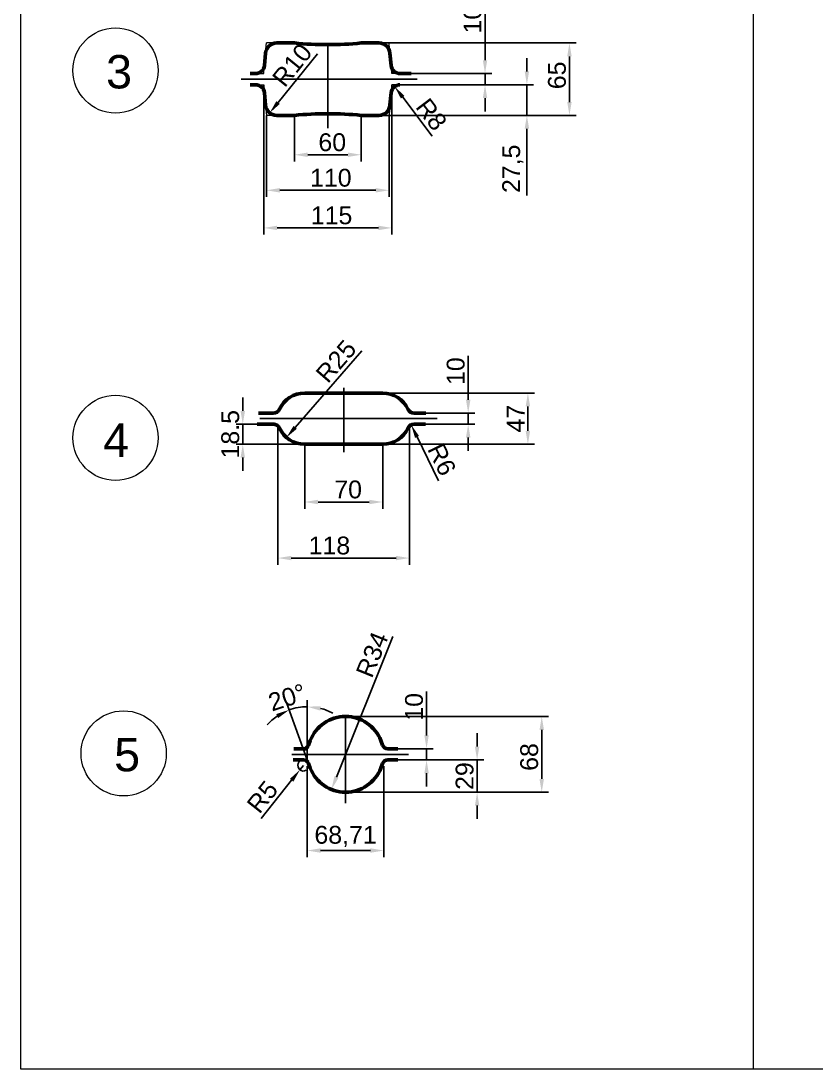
# Model space of a CAD drawing. Header units: millimetres. Extents: x -954 to 34898, y -2134 to 12006.
# Drawn here: x 22300 to 23014, y 764 to 1705 of the extents above; entities that cross this region are included whole.
import ezdxf

# ---------------------------------------------------------------- set-up
doc = ezdxf.new("R2010")
doc.units = ezdxf.units.MM
doc.header["$LTSCALE"] = 3
for name, color, linetype, lineweight in [('контурная', 7, 'Continuous', 50), ('размерные', 7, 'Continuous', 25), ('тонкая', 7, 'Continuous', 20)]:
    doc.layers.add(name, color=color, linetype=linetype, lineweight=lineweight)
doc.layers.add('осевая', color=4, linetype='Continuous')
doc.styles.get("Standard").update_dxf_attribs({"font": 'arial.ttf'})
doc.dimstyles.new('s4v4', dxfattribs={"dimtxt": 16, "dimasz": 12, "dimexe": 6, "dimexo": 0, "dimgap": 3, "dimtad": 1, "dimtxsty": 'Standard', "dimcen": 2.5, "dimadec": 0, "dimazin": 0, "dimtfac": 1, "dimtmove": 0, "dimatfit": 3, "dimfxl": 1, "dimarcsym": 0})

# ---------------------------------------------------------------- blocks, each defined once
blk = doc.blocks.new('*D2365')
at = {"layer": 'Defpoints', "color": 0, "transparency": 16777216}
for p in [(22499.24, 1342.93), (22525.82, 1342.93), (22554.8, 1324.93)]:
    blk.add_point(p, dxfattribs=at)
at = {"layer": 'размерные', "color": 0, "lineweight": -2, "transparency": 16777216}
for p, q in [((22499.24, 1354.93), (22499.24, 1366.93)), ((22525.82, 1342.93), (22493.24, 1342.93)), ((22499.24, 1324.93), (22499.24, 1342.93)), ((22554.8, 1324.93), (22493.24, 1324.93)), ((22499.24, 1312.93), (22499.24, 1300.93))]:
    blk.add_line(p, q, dxfattribs=at)
at = {"layer": 'размерные', "color": 0, "transparency": 16777216}
for points in [[(22497.24, 1354.93), (22501.24, 1354.93), (22499.24, 1342.93)], [(22497.24, 1312.93), (22501.24, 1312.93), (22499.24, 1324.93)]]:
    blk.add_solid(points, dxfattribs=at)
at = {"layer": 'размерные', "color": 0, "transparency": 16777216, "insert": (22488.07, 1333.93), "char_height": 16, "attachment_point": 5, "rotation": 90}
blk.add_mtext('18.5', dxfattribs=at)
blk = doc.blocks.new('*D2360')
at = {"layer": 'Defpoints', "color": 0, "transparency": 16777216}
for p in [(22554.8, 1324.93), (22624.81, 1324.93), (22554.8, 1273.07)]:
    blk.add_point(p, dxfattribs=at)
at = {"layer": 'размерные', "color": 0, "lineweight": -2, "transparency": 16777216}
for p, q in [((22554.8, 1324.93), (22554.8, 1267.07)), ((22624.81, 1324.93), (22624.81, 1267.07)), ((22612.81, 1273.07), (22566.8, 1273.07))]:
    blk.add_line(p, q, dxfattribs=at)
at = {"layer": 'размерные', "color": 0, "transparency": 16777216}
for points in [[(22566.8, 1275.07), (22566.8, 1271.07), (22554.8, 1273.07)], [(22612.81, 1275.07), (22612.81, 1271.07), (22624.81, 1273.07)]]:
    blk.add_solid(points, dxfattribs=at)
at = {"layer": 'размерные', "color": 0, "transparency": 16777216, "insert": (22593.81, 1284.24), "char_height": 16, "attachment_point": 5}
blk.add_mtext('70', dxfattribs=at)
blk = doc.blocks.new('*D2366')
at = {"layer": 'Defpoints', "color": 0, "transparency": 16777216}
for p in [(22530.8, 1342.93), (22648.81, 1342.93), (22530.8, 1222.74)]:
    blk.add_point(p, dxfattribs=at)
at = {"layer": 'размерные', "color": 0, "lineweight": -2, "transparency": 16777216}
for p, q in [((22530.8, 1342.93), (22530.8, 1216.74)), ((22648.81, 1342.93), (22648.81, 1216.74)), ((22636.81, 1222.74), (22542.8, 1222.74))]:
    blk.add_line(p, q, dxfattribs=at)
at = {"layer": 'размерные', "color": 0, "transparency": 16777216}
for points in [[(22542.8, 1224.74), (22542.8, 1220.74), (22530.8, 1222.74)], [(22636.81, 1224.74), (22636.81, 1220.74), (22648.81, 1222.74)]]:
    blk.add_solid(points, dxfattribs=at)
at = {"layer": 'размерные', "color": 0, "transparency": 16777216, "insert": (22577.01, 1233.91), "char_height": 16, "attachment_point": 5}
blk.add_mtext('118', dxfattribs=at)
blk = doc.blocks.new('*D2361')
at = {"layer": 'Defpoints', "color": 0, "transparency": 16777216}
for p in [(22650.41, 1342.32), (22653.03, 1336.93)]:
    blk.add_point(p, dxfattribs=at)
at = {"layer": 'размерные', "color": 0, "lineweight": -2, "transparency": 16777216}
blk.add_line((22674.78, 1292.13), (22655.65, 1331.53), dxfattribs=at)
at = {"layer": 'размерные', "color": 0, "transparency": 16777216}
blk.add_solid([(22657.45, 1332.4), (22653.86, 1330.66), (22650.41, 1342.32)], dxfattribs=at)
at = {"layer": 'размерные', "color": 0, "transparency": 16777216, "insert": (22677.88, 1311.31), "char_height": 16, "attachment_point": 5, "rotation": 295.89412}
blk.add_mtext('R6', dxfattribs=at)
blk = doc.blocks.new('*D2367')
at = {"layer": 'Defpoints', "color": 0, "transparency": 16777216}
for p in [(22554.8, 1349.93), (22538.41, 1331.05)]:
    blk.add_point(p, dxfattribs=at)
at = {"layer": 'размерные', "color": 0, "lineweight": -2, "transparency": 16777216}
blk.add_line((22606, 1408.9), (22546.27, 1340.11), dxfattribs=at)
at = {"layer": 'размерные', "color": 0, "transparency": 16777216}
blk.add_solid([(22544.76, 1341.42), (22547.78, 1338.8), (22538.41, 1331.05)], dxfattribs=at)
at = {"layer": 'размерные', "color": 0, "transparency": 16777216, "insert": (22583.02, 1399.47), "char_height": 16, "attachment_point": 5, "rotation": 49.03395}
blk.add_mtext('R25', dxfattribs=at)
blk = doc.blocks.new('*D2379')
at = {"layer": 'Defpoints', "color": 0, "transparency": 16777216}
for p in [(22591.5, 1046.47), (22578.84, 1014.92)]:
    blk.add_point(p, dxfattribs=at)
at = {"layer": 'размерные', "color": 0, "lineweight": -2, "transparency": 16777216}
blk.add_line((22634.01, 1152.33), (22583.31, 1026.05), dxfattribs=at)
at = {"layer": 'размерные', "color": 0, "transparency": 16777216}
blk.add_solid([(22581.45, 1026.8), (22585.16, 1025.31), (22578.84, 1014.92)], dxfattribs=at)
at = {"layer": 'размерные', "color": 0, "transparency": 16777216, "insert": (22615.41, 1136), "char_height": 16, "attachment_point": 5, "rotation": 68.12374}
blk.add_mtext('R34', dxfattribs=at)
blk = doc.blocks.new('*D2380')
at = {"layer": 'Defpoints', "color": 0, "transparency": 16777216}
for p in [(22551.6, 1088.93), (22557.15, 1041.47), (22557.15, 1035.94), (22558.35, 1038.18), (22559.82, 1034.14)]:
    blk.add_point(p, dxfattribs=at)
at = {"layer": 'размерные', "color": 0, "lineweight": -2, "transparency": 16777216}
for q in [(22538.76, 1092.01), (22557.15, 1095.25)]:
    blk.add_line((22557.15, 1041.47), q, dxfattribs=at)
for start, end in [(90, 110), (61.14545, 75.57273), (124.42727, 138.85455)]:
    blk.add_arc((22557.15, 1041.47), 47.78, start, end, dxfattribs=at)
at = {"layer": 'размерные', "color": 0, "transparency": 16777216}
for points in [[(22529.22, 1082.66), (22531.05, 1079.1), (22540.81, 1086.37)], [(22568.8, 1085.76), (22569.31, 1089.73), (22557.15, 1089.25)]]:
    blk.add_solid(points, dxfattribs=at)
at = {"layer": 'размерные', "color": 0, "transparency": 16777216, "insert": (22539.07, 1097.58), "char_height": 16, "attachment_point": 5, "rotation": 17.86273}
blk.add_mtext('20°', dxfattribs=at)
blk = doc.blocks.new('*D2381')
at = {"layer": 'Defpoints', "color": 0, "transparency": 16777216}
for p in [(22553.65, 1036.47), (22550.53, 1032.56)]:
    blk.add_point(p, dxfattribs=at)
at = {"layer": 'размерные', "color": 0, "lineweight": -2, "transparency": 16777216}
for p, q in [((22553.65, 1036.47), (22550.53, 1032.56)), ((22515.67, 988.84), (22543.05, 1023.18))]:
    blk.add_line(p, q, dxfattribs=at)
blk.add_arc((22553.65, 1036.47), 5, 90, 300.18833, dxfattribs=at)
at = {"layer": 'размерные', "color": 0, "transparency": 16777216}
blk.add_solid([(22541.49, 1024.42), (22544.61, 1021.93), (22550.53, 1032.56)], dxfattribs=at)
at = {"layer": 'размерные', "color": 0, "transparency": 16777216, "insert": (22516.91, 1008.26), "char_height": 16, "attachment_point": 5, "rotation": 51.43339}
blk.add_mtext('R5', dxfattribs=at)
blk = doc.blocks.new('*D2372')
at = {"layer": 'Defpoints', "color": 0, "transparency": 16777216}
for p in [(22557.15, 1035.94), (22625.86, 1035.94), (22625.86, 960.11)]:
    blk.add_point(p, dxfattribs=at)
at = {"layer": 'размерные', "color": 0, "lineweight": -2, "transparency": 16777216}
for p, q in [((22557.15, 1035.94), (22557.15, 954.11)), ((22625.86, 1035.94), (22625.86, 954.11)), ((22569.15, 960.11), (22613.86, 960.11))]:
    blk.add_line(p, q, dxfattribs=at)
at = {"layer": 'размерные', "color": 0, "transparency": 16777216}
for points in [[(22569.15, 962.11), (22569.15, 958.11), (22557.15, 960.11)], [(22613.86, 962.11), (22613.86, 958.11), (22625.86, 960.11)]]:
    blk.add_solid(points, dxfattribs=at)
at = {"layer": 'размерные', "color": 0, "transparency": 16777216, "insert": (22591.5, 972.73), "char_height": 16, "attachment_point": 5}
blk.add_mtext('68,71', dxfattribs=at)
blk = doc.blocks.new('*D2382')
at = {"layer": 'Defpoints', "color": 0, "transparency": 16777216}
for p in [(22520.55, 1620.27), (22630.55, 1620.27), (22520.55, 1553)]:
    blk.add_point(p, dxfattribs=at)
at = {"layer": 'размерные', "color": 0, "lineweight": -2, "transparency": 16777216}
for p, q in [((22520.55, 1620.27), (22520.55, 1547)), ((22630.55, 1620.27), (22630.55, 1547)), ((22618.55, 1553), (22532.55, 1553))]:
    blk.add_line(p, q, dxfattribs=at)
at = {"layer": 'размерные', "color": 0, "transparency": 16777216}
for points in [[(22532.55, 1555), (22532.55, 1551), (22520.55, 1553)], [(22618.55, 1555), (22618.55, 1551), (22630.55, 1553)]]:
    blk.add_solid(points, dxfattribs=at)
at = {"layer": 'размерные', "color": 0, "transparency": 16777216, "insert": (22578.29, 1564.17), "char_height": 16, "attachment_point": 5}
blk.add_mtext('110', dxfattribs=at)
blk = doc.blocks.new('*D2383')
at = {"layer": 'Defpoints', "color": 0, "transparency": 16777216}
for p in [(22518.05, 1647.77), (22633.05, 1647.77), (22633.05, 1519.22)]:
    blk.add_point(p, dxfattribs=at)
at = {"layer": 'размерные', "color": 0, "lineweight": -2, "transparency": 16777216}
for p, q in [((22518.05, 1647.77), (22518.05, 1513.22)), ((22633.05, 1647.77), (22633.05, 1513.22)), ((22530.05, 1519.22), (22621.05, 1519.22))]:
    blk.add_line(p, q, dxfattribs=at)
at = {"layer": 'размерные', "color": 0, "transparency": 16777216}
for points in [[(22530.05, 1521.22), (22530.05, 1517.22), (22518.05, 1519.22)], [(22621.05, 1521.22), (22621.05, 1517.22), (22633.05, 1519.22)]]:
    blk.add_solid(points, dxfattribs=at)
at = {"layer": 'размерные', "color": 0, "transparency": 16777216, "insert": (22578.92, 1530.39), "char_height": 16, "attachment_point": 5}
blk.add_mtext('115', dxfattribs=at)
blk = doc.blocks.new('*D2384')
at = {"layer": 'Defpoints', "color": 0, "transparency": 16777216}
for p in [(22529.68, 1630.27), (22523.41, 1622.48)]:
    blk.add_point(p, dxfattribs=at)
at = {"layer": 'размерные', "color": 0, "lineweight": -2, "transparency": 16777216}
blk.add_line((22566.17, 1675.58), (22530.93, 1631.83), dxfattribs=at)
at = {"layer": 'размерные', "color": 0, "transparency": 16777216}
blk.add_solid([(22529.38, 1633.08), (22532.49, 1630.57), (22523.41, 1622.48)], dxfattribs=at)
at = {"layer": 'размерные', "color": 0, "transparency": 16777216, "insert": (22543.61, 1665.38), "char_height": 16, "attachment_point": 5, "rotation": 51.15588}
blk.add_mtext('R10', dxfattribs=at)
blk = doc.blocks.new('*D2385')
at = {"layer": 'Defpoints', "color": 0, "transparency": 16777216}
for p in [(22635.51, 1646.14), (22640.35, 1639.77)]:
    blk.add_point(p, dxfattribs=at)
at = {"layer": 'размерные', "color": 0, "lineweight": -2, "transparency": 16777216}
blk.add_line((22669.29, 1601.69), (22642.77, 1636.59), dxfattribs=at)
at = {"layer": 'размерные', "color": 0, "transparency": 16777216}
blk.add_solid([(22644.37, 1637.8), (22641.18, 1635.38), (22635.51, 1646.14)], dxfattribs=at)
at = {"layer": 'размерные', "color": 0, "transparency": 16777216, "insert": (22668.56, 1621.12), "char_height": 16, "attachment_point": 5, "rotation": 307.23032}
blk.add_mtext('R8', dxfattribs=at)
blk = doc.blocks.new('*D2386')
at = {"layer": 'Defpoints', "color": 0, "transparency": 16777216}
for p in [(22545.55, 1620.27), (22605.55, 1620.27), (22605.55, 1584.9)]:
    blk.add_point(p, dxfattribs=at)
at = {"layer": 'размерные', "color": 0, "lineweight": -2, "transparency": 16777216}
for p, q in [((22545.55, 1620.27), (22545.55, 1578.9)), ((22605.55, 1620.27), (22605.55, 1578.9)), ((22557.55, 1584.9), (22593.55, 1584.9))]:
    blk.add_line(p, q, dxfattribs=at)
at = {"layer": 'размерные', "color": 0, "transparency": 16777216}
for points in [[(22557.55, 1586.9), (22557.55, 1582.9), (22545.55, 1584.9)], [(22593.55, 1586.9), (22593.55, 1582.9), (22605.55, 1584.9)]]:
    blk.add_solid(points, dxfattribs=at)
at = {"layer": 'размерные', "color": 0, "transparency": 16777216, "insert": (22579.54, 1596.07), "char_height": 16, "attachment_point": 5}
blk.add_mtext('60', dxfattribs=at)
blk = doc.blocks.new('*D2387')
at = {"layer": 'Defpoints', "color": 0, "transparency": 16777216}
for p in [(22618.72, 1685.27), (22792.45, 1685.27), (22618.72, 1620.27)]:
    blk.add_point(p, dxfattribs=at)
at = {"layer": 'размерные', "color": 0, "lineweight": -2, "transparency": 16777216}
for p, q in [((22618.72, 1685.27), (22798.45, 1685.27)), ((22792.45, 1632.27), (22792.45, 1673.27)), ((22618.72, 1620.27), (22798.45, 1620.27))]:
    blk.add_line(p, q, dxfattribs=at)
at = {"layer": 'размерные', "color": 0, "transparency": 16777216}
for points in [[(22790.45, 1673.27), (22794.45, 1673.27), (22792.45, 1685.27)], [(22790.45, 1632.27), (22794.45, 1632.27), (22792.45, 1620.27)]]:
    blk.add_solid(points, dxfattribs=at)
at = {"layer": 'размерные', "color": 0, "transparency": 16777216, "insert": (22781.28, 1656.21), "char_height": 16, "attachment_point": 5, "rotation": 90}
blk.add_mtext('65', dxfattribs=at)
blk = doc.blocks.new('*D2388')
at = {"layer": 'Defpoints', "color": 0, "transparency": 16777216}
for p in [(22650.52, 1657.77), (22716.68, 1657.77), (22652.14, 1647.77)]:
    blk.add_point(p, dxfattribs=at)
at = {"layer": 'размерные', "color": 0, "lineweight": -2, "transparency": 16777216}
for p, q in [((22716.68, 1669.77), (22716.68, 1719.93)), ((22650.52, 1657.77), (22722.68, 1657.77)), ((22716.68, 1647.77), (22716.68, 1657.77)), ((22652.14, 1647.77), (22722.68, 1647.77)), ((22716.68, 1635.77), (22716.68, 1623.77))]:
    blk.add_line(p, q, dxfattribs=at)
at = {"layer": 'размерные', "color": 0, "transparency": 16777216}
for points in [[(22714.68, 1669.77), (22718.68, 1669.77), (22716.68, 1657.77)], [(22714.68, 1635.77), (22718.68, 1635.77), (22716.68, 1647.77)]]:
    blk.add_solid(points, dxfattribs=at)
at = {"layer": 'размерные', "color": 0, "transparency": 16777216, "insert": (22705.51, 1706.25), "char_height": 16, "attachment_point": 5, "rotation": 90}
blk.add_mtext('10', dxfattribs=at)
blk = doc.blocks.new('*D2389')
at = {"layer": 'Defpoints', "color": 0, "transparency": 16777216}
for p in [(22675.11, 1647.77), (22754.25, 1647.77), (22674.49, 1620.27)]:
    blk.add_point(p, dxfattribs=at)
at = {"layer": 'размерные', "color": 0, "lineweight": -2, "transparency": 16777216}
for p, q in [((22754.25, 1659.77), (22754.25, 1671.77)), ((22675.11, 1647.77), (22760.25, 1647.77)), ((22754.25, 1647.77), (22754.25, 1620.27)), ((22674.49, 1620.27), (22760.25, 1620.27)), ((22754.25, 1608.27), (22754.25, 1548.32))]:
    blk.add_line(p, q, dxfattribs=at)
at = {"layer": 'размерные', "color": 0, "transparency": 16777216}
for points in [[(22752.25, 1659.77), (22756.25, 1659.77), (22754.25, 1647.77)], [(22752.25, 1608.27), (22756.25, 1608.27), (22754.25, 1620.27)]]:
    blk.add_solid(points, dxfattribs=at)
at = {"layer": 'размерные', "color": 0, "transparency": 16777216, "insert": (22741.64, 1572.29), "char_height": 16, "attachment_point": 5, "rotation": 90}
blk.add_mtext('27,5', dxfattribs=at)
blk = doc.blocks.new('*D2390')
at = {"layer": 'Defpoints', "color": 0, "transparency": 16777216}
for p in [(22663.48, 1352.93), (22701.56, 1352.93), (22663.29, 1342.93)]:
    blk.add_point(p, dxfattribs=at)
at = {"layer": 'размерные', "color": 0, "lineweight": -2, "transparency": 16777216}
for p, q in [((22701.56, 1364.93), (22701.56, 1404.28)), ((22663.48, 1352.93), (22707.56, 1352.93)), ((22701.56, 1342.93), (22701.56, 1352.93)), ((22663.29, 1342.93), (22707.56, 1342.93)), ((22701.56, 1330.93), (22701.56, 1318.93))]:
    blk.add_line(p, q, dxfattribs=at)
at = {"layer": 'размерные', "color": 0, "transparency": 16777216}
for points in [[(22699.56, 1364.93), (22703.56, 1364.93), (22701.56, 1352.93)], [(22699.56, 1330.93), (22703.56, 1330.93), (22701.56, 1342.93)]]:
    blk.add_solid(points, dxfattribs=at)
at = {"layer": 'размерные', "color": 0, "transparency": 16777216, "insert": (22690.4, 1390.61), "char_height": 16, "attachment_point": 5, "rotation": 90}
blk.add_mtext('10', dxfattribs=at)
blk = doc.blocks.new('*D2391')
at = {"layer": 'Defpoints', "color": 0, "transparency": 16777216}
for p in [(22638.65, 1051.47), (22664.2, 1051.47), (22638.65, 1041.47)]:
    blk.add_point(p, dxfattribs=at)
at = {"layer": 'размерные', "color": 0, "lineweight": -2, "transparency": 16777216}
for p, q in [((22664.2, 1063.47), (22664.2, 1102.83)), ((22638.65, 1051.47), (22670.2, 1051.47)), ((22664.2, 1041.47), (22664.2, 1051.47)), ((22638.65, 1041.47), (22670.2, 1041.47)), ((22664.2, 1029.47), (22664.2, 1017.47))]:
    blk.add_line(p, q, dxfattribs=at)
at = {"layer": 'размерные', "color": 0, "transparency": 16777216}
for points in [[(22662.2, 1063.47), (22666.2, 1063.47), (22664.2, 1051.47)], [(22662.2, 1029.47), (22666.2, 1029.47), (22664.2, 1041.47)]]:
    blk.add_solid(points, dxfattribs=at)
at = {"layer": 'размерные', "color": 0, "transparency": 16777216, "insert": (22653.03, 1089.15), "char_height": 16, "attachment_point": 5, "rotation": 90}
blk.add_mtext('10', dxfattribs=at)
blk = doc.blocks.new('*D2392')
at = {"layer": 'Defpoints', "color": 0, "transparency": 16777216}
for p in [(22664.46, 1041.47), (22709.57, 1041.47), (22591.5, 1012.47)]:
    blk.add_point(p, dxfattribs=at)
at = {"layer": 'размерные', "color": 0, "lineweight": -2, "transparency": 16777216}
for p, q in [((22709.57, 1053.47), (22709.57, 1065.47)), ((22664.46, 1041.47), (22715.57, 1041.47)), ((22709.57, 1012.47), (22709.57, 1041.47)), ((22591.5, 1012.47), (22715.57, 1012.47)), ((22709.57, 1000.47), (22709.57, 988.47))]:
    blk.add_line(p, q, dxfattribs=at)
at = {"layer": 'размерные', "color": 0, "transparency": 16777216}
for points in [[(22707.57, 1053.47), (22711.57, 1053.47), (22709.57, 1041.47)], [(22707.57, 1000.47), (22711.57, 1000.47), (22709.57, 1012.47)]]:
    blk.add_solid(points, dxfattribs=at)
at = {"layer": 'размерные', "color": 0, "transparency": 16777216, "insert": (22698.4, 1026.97), "char_height": 16, "attachment_point": 5, "rotation": 90}
blk.add_mtext('29', dxfattribs=at)
blk = doc.blocks.new('*D2393')
at = {"layer": 'Defpoints', "color": 0, "transparency": 16777216}
for p in [(22591.5, 1080.47), (22767.57, 1080.47), (22592.07, 1012.47)]:
    blk.add_point(p, dxfattribs=at)
at = {"layer": 'размерные', "color": 0, "lineweight": -2, "transparency": 16777216}
for p, q in [((22591.5, 1080.47), (22773.57, 1080.47)), ((22767.57, 1024.47), (22767.57, 1068.47)), ((22592.07, 1012.47), (22773.57, 1012.47))]:
    blk.add_line(p, q, dxfattribs=at)
at = {"layer": 'размерные', "color": 0, "transparency": 16777216}
for points in [[(22765.57, 1068.47), (22769.57, 1068.47), (22767.57, 1080.47)], [(22765.57, 1024.47), (22769.57, 1024.47), (22767.57, 1012.47)]]:
    blk.add_solid(points, dxfattribs=at)
at = {"layer": 'размерные', "color": 0, "transparency": 16777216, "insert": (22756.4, 1044.09), "char_height": 16, "attachment_point": 5, "rotation": 90}
blk.add_mtext('68', dxfattribs=at)
blk = doc.blocks.new('*D2539')
at = {"layer": 'Defpoints', "color": 0, "transparency": 16777216}
for p in [(22624.81, 1370.93), (22755.15, 1370.93), (22624.81, 1324.93)]:
    blk.add_point(p, dxfattribs=at)
at = {"layer": 'размерные', "color": 0, "lineweight": -2, "transparency": 16777216}
for p, q in [((22624.81, 1370.93), (22761.15, 1370.93)), ((22755.15, 1336.93), (22755.15, 1358.93)), ((22624.81, 1324.93), (22761.15, 1324.93))]:
    blk.add_line(p, q, dxfattribs=at)
at = {"layer": 'размерные', "color": 0, "transparency": 16777216}
for points in [[(22753.15, 1358.93), (22757.15, 1358.93), (22755.15, 1370.93)], [(22753.15, 1336.93), (22757.15, 1336.93), (22755.15, 1324.93)]]:
    blk.add_solid(points, dxfattribs=at)
at = {"layer": 'размерные', "color": 0, "transparency": 16777216, "insert": (22744.15, 1347.93), "char_height": 16, "attachment_point": 5, "rotation": 90}
blk.add_mtext('47', dxfattribs=at)

msp = doc.modelspace()

# ---------------------------------------------------------------- linework, layer by layer
at = {"lineweight": 13}
msp.add_line((22957.795, 763.885), (22957.795, 2864.989), dxfattribs=at)
msp.add_lwpolyline([(22300.156, 2864.989), (25552.141, 2864.989), (25552.141, 763.885), (22300.156, 763.885)], close=True, dxfattribs=at)
for centre in [(22385.073, 1660.608), (22385.073, 1330.65), (22392.306, 1047.344)]:
    msp.add_circle(centre, 38.249, dxfattribs=at)
at = {"layer": 'контурная'}
for p, q in [((22529.679, 1685.272), (22545.547, 1685.272)), ((22621.415, 1685.272), (22605.547, 1685.272)), ((22518.708, 1665.047), (22519.72, 1676.177)), ((22632.385, 1665.047), (22631.374, 1676.177)), ((22510.741, 1657.772), (22505.852, 1657.772)), ((22640.353, 1657.772), (22650.522, 1657.772)), ((22510.741, 1647.772), (22505.852, 1647.772)), ((22518.708, 1640.496), (22519.72, 1629.366)), ((22632.385, 1640.496), (22631.374, 1629.366)), ((22529.679, 1620.272), (22545.547, 1620.272)), ((22621.415, 1620.272), (22605.547, 1620.272)), ((22589.801, 1370.926), (22554.937, 1370.926)), ((22589.801, 1370.926), (22624.806, 1370.926)), ((22526.569, 1352.926), (22513.463, 1352.926)), ((22653.034, 1352.926), (22663.477, 1352.926)), ((22512.275, 1342.926), (22527.569, 1342.926)), ((22653.034, 1342.926), (22663.288, 1342.926)), ((22589.801, 1324.926), (22554.937, 1324.926)), ((22589.801, 1324.926), (22624.806, 1324.926)), ((22558.348, 1054.758), (22559.819, 1058.8)), ((22624.66, 1054.758), (22623.189, 1058.8)), ((22545.077, 1051.468), (22556.649, 1051.468)), ((22629.358, 1051.468), (22638.511, 1051.468)), ((22544.406, 1041.468), (22553.649, 1041.468)), ((22558.348, 1038.178), (22559.819, 1034.137)), ((22624.66, 1038.178), (22623.189, 1034.137)), ((22629.358, 1041.468), (22638.511, 1041.468))]:
    msp.add_line(p, q, dxfattribs=at)
for centre, radius, start, end in [((22529.679, 1675.272), 10, 90, 174.805571), ((22575.547, 1984.522), 300.75, 264.27519, 275.72481), ((22621.415, 1675.272), 10, 5.194429, 90), ((22510.741, 1665.772), 8, 270, 354.805571), ((22640.353, 1665.772), 8, 185.194429, 270), ((22510.741, 1639.772), 8, 5.194429, 90), ((22640.353, 1639.772), 8, 90, 174.805571), ((22529.679, 1630.272), 10, 185.194429, 270), ((22621.415, 1630.272), 10, 270, 354.805571), ((22575.547, 1321.022), 300.75, 84.27519, 95.72481), ((22554.796, 1345.926), 25, 90, 155.206138), ((22624.806, 1345.926), 25, 24.793862, 90), ((22526.654, 1358.926), 6, 270, 335.206138), ((22652.949, 1358.926), 6, 204.793862, 270), ((22526.654, 1336.926), 6, 24.793862, 90), ((22554.796, 1349.926), 25, 204.793862, 270), ((22624.806, 1349.926), 25, 270, 335.206138), ((22652.949, 1336.926), 6, 90, 155.206138), ((22591.504, 1046.468), 34, 90, 158.73462), ((22591.504, 1046.468), 34, 21.26538, 90), ((22553.649, 1056.468), 5, 270, 340), ((22629.358, 1056.468), 5, 200, 270), ((22553.649, 1036.468), 5, 20, 90), ((22629.358, 1036.468), 5, 90, 160), ((22591.504, 1046.468), 34, 201.26538, 270), ((22591.504, 1046.468), 34, 270, 338.73462)]:
    msp.add_arc(centre, radius, start, end, dxfattribs=at)
at = {"layer": 'осевая'}
for p, q in [((22575.547, 1608.925), (22575.547, 1683.772)), ((22497.797, 1652.772), (22655.741, 1652.772)), ((22589.801, 1317.802), (22589.801, 1375.56)), ((22514.563, 1347.926), (22673.645, 1347.926)), ((22591.504, 1002.622), (22591.504, 1080.468)), ((22543.124, 1046.468), (22648.091, 1046.468))]:
    msp.add_line(p, q, dxfattribs=at)
at = {"layer": 'размерные'}
msp.add_line((22640.353, 1647.772), (22652.144, 1647.772), dxfattribs=at)
at = {"layer": 'тонкая'}
for p, q in [((22520.036, 1679.649), (22520.547, 1685.272)), ((22529.679, 1685.272), (22520.547, 1685.272)), ((22621.415, 1685.272), (22630.547, 1685.272)), ((22631.058, 1679.649), (22630.547, 1685.272)), ((22510.741, 1657.772), (22518.047, 1657.772)), ((22518.047, 1657.772), (22518.506, 1662.824)), ((22633.047, 1657.772), (22632.588, 1662.824)), ((22640.353, 1657.772), (22633.047, 1657.772)), ((22510.741, 1647.772), (22518.047, 1647.772)), ((22518.047, 1647.772), (22518.506, 1642.72)), ((22633.047, 1647.772), (22632.588, 1642.72)), ((22640.353, 1647.772), (22633.047, 1647.772)), ((22520.036, 1625.894), (22520.547, 1620.272)), ((22529.679, 1620.272), (22520.547, 1620.272)), ((22621.415, 1620.272), (22630.547, 1620.272)), ((22631.058, 1625.894), (22630.547, 1620.272)), ((22531.779, 1355.684), (22530.796, 1352.926)), ((22647.824, 1355.684), (22648.806, 1352.926)), ((22526.569, 1352.926), (22530.796, 1352.926)), ((22653.034, 1352.926), (22648.806, 1352.926)), ((22653.034, 1352.926), (22648.806, 1352.926)), ((22526.569, 1342.926), (22530.796, 1342.926)), ((22531.779, 1340.168), (22530.796, 1342.926)), ((22647.824, 1340.168), (22648.806, 1342.926)), ((22653.034, 1342.926), (22648.806, 1342.926)), ((22553.649, 1051.468), (22557.15, 1051.468)), ((22557.15, 1051.468), (22557.995, 1053.788)), ((22625.857, 1051.468), (22625.013, 1053.788)), ((22629.358, 1051.468), (22625.857, 1051.468)), ((22638.649, 1051.468), (22642.15, 1051.468)), ((22553.649, 1041.468), (22557.15, 1041.468)), ((22557.15, 1041.468), (22557.995, 1039.149)), ((22625.857, 1041.468), (22625.013, 1039.149)), ((22629.358, 1041.468), (22625.857, 1041.468)), ((22638.649, 1041.468), (22642.15, 1041.468))]:
    msp.add_line(p, q, dxfattribs=at)

# ---------------------------------------------------------------- texts
at = {"lineweight": 13}
for s, p in [('3', (22376.538, 1644.467)), ('4', (22373.885, 1313.585)), ('5', (22383.771, 1031.204))]:
    msp.add_text(s, height=30, dxfattribs=at).set_placement(p)

# ---------------------------------------------------------------- dimensions: what is measured, and where the dimension line sits
at = {"layer": 'размерные'}
for base, p1, p2, picture, middle in [((22716.679, 1657.772), (22652.144, 1647.772), (22650.522, 1657.772), '*D2388', (22716.679, 1706.253)), ((22792.449, 1685.272), (22618.724, 1620.272), (22618.724, 1685.272), '*D2387', (22792.449, 1656.211)), ((22754.251, 1647.772), (22674.488, 1620.272), (22675.114, 1647.772), '*D2389', (22754.251, 1572.295)), ((22701.565, 1352.926), (22663.288, 1342.926), (22663.477, 1352.926), '*D2390', (22701.565, 1390.605)), ((22664.203, 1051.468), (22638.649, 1041.468), (22638.649, 1051.468), '*D2391', (22664.203, 1089.148)), ((22767.5692, 1080.4683), (22592.065, 1012.473), (22591.5036, 1080.4683), '*D2393', (22767.5692, 1044.0896)), ((22709.571, 1041.468), (22591.504, 1012.468), (22664.459, 1041.468), '*D2392', (22709.571, 1026.968))]:
    dim = msp.add_linear_dim(base=base, p1=p1, p2=p2, angle=90, dimstyle='s4v4', dxfattribs=at)
    dim.commit()
    dim.dimension.update_dxf_attribs({"geometry": picture, "text_midpoint": middle, "dimtype": 160})
for center, mpoint, picture, middle in [((22529.679, 1630.272), (22523.407, 1622.483), '*D2384', (22552.314, 1658.379)), ((22640.353, 1639.772), (22635.512, 1646.141), '*D2385', (22659.663, 1614.359)), ((22554.796, 1349.926), (22538.406, 1331.049), '*D2367', (22591.457, 1392.15)), ((22653.034, 1336.926), (22650.414, 1342.324), '*D2361', (22667.837, 1306.434)), ((22591.504, 1046.468), (22578.835, 1014.917), '*D2379', (22625.78, 1131.837))]:
    dim = msp.add_radius_dim(center=center, mpoint=mpoint, dimstyle='s4v4', dxfattribs=at)
    dim.commit()
    dim.dimension.update_dxf_attribs({"geometry": picture, "text_midpoint": middle, "dimtype": 164})
for base, p1, p2, picture, middle in [((22633.047, 1519.219), (22518.047, 1647.772), (22633.047, 1647.772), '*D2383', (22578.915, 1519.219)), ((22520.547, 1552.998), (22630.547, 1620.272), (22520.547, 1620.272), '*D2382', (22578.289, 1552.998)), ((22605.547, 1584.9), (22545.547, 1620.272), (22605.547, 1620.272), '*D2386', (22579.541, 1584.9))]:
    dim = msp.add_linear_dim(base=base, p1=p1, p2=p2, dimstyle='s4v4', dxfattribs=at)
    dim.commit()
    dim.dimension.update_dxf_attribs({"geometry": picture, "text_midpoint": middle, "dimtype": 160})
dim = msp.add_linear_dim(base=(22499.241, 1342.926), p1=(22554.796, 1324.926), p2=(22525.815, 1342.926), angle=90, text='18.5', dimstyle='s4v4', dxfattribs=at)
dim.commit()
dim.dimension.update_dxf_attribs({"geometry": '*D2365', "text_midpoint": (22499.241, 1333.926), "dimtype": 160})
dim = msp.add_linear_dim(base=(22755.151, 1370.926), p1=(22624.806, 1324.926), p2=(22624.806, 1370.926), angle=90, text='47', dimstyle='s4v4', dxfattribs=at)
dim.commit()
dim.dimension.update_dxf_attribs({"geometry": '*D2539', "text_midpoint": (22744.151, 1347.926)})
for base, p1, p2, picture, middle in [((22530.796, 1222.743), (22648.806, 1342.926), (22530.796, 1342.926), '*D2366', (22577.012, 1222.743)), ((22554.796, 1273.074), (22624.806, 1324.926), (22554.796, 1324.926), '*D2360', (22593.807, 1273.074))]:
    dim = msp.add_linear_dim(base=base, p1=p1, p2=p2, dimstyle='s4v4', override={"dimdec": 0}, dxfattribs=at)
    dim.commit()
    dim.dimension.update_dxf_attribs({"geometry": picture, "text_midpoint": middle, "dimtype": 160})
dim = msp.add_angular_dim_2l(base=(22551.603, 1088.928), line1=((22558.348, 1038.178), (22559.819, 1034.137)), line2=((22557.15, 1041.468), (22557.15, 1035.937)), dimstyle='s4v4', dxfattribs=at)
dim.commit()
dim.dimension.update_dxf_attribs({"geometry": '*D2380', "text_midpoint": (22542.494, 1086.947), "dimtype": 162})
dim = msp.add_radius_dim(center=(22553.649, 1036.468), mpoint=(22550.532, 1032.559), dimstyle='s4v4', dxfattribs=at)
dim.commit()
dim.dimension.update_dxf_attribs({"geometry": '*D2381', "text_midpoint": (22516.912, 1008.257)})
dim = msp.add_linear_dim(base=(22625.857, 960.112), p1=(22557.15, 1035.937), p2=(22625.857, 1035.937), dimstyle='s4v4', dxfattribs=at)
dim.commit()
dim.dimension.update_dxf_attribs({"geometry": '*D2372', "text_midpoint": (22591.504, 972.727)})

doc.saveas('drawing.dxf')
